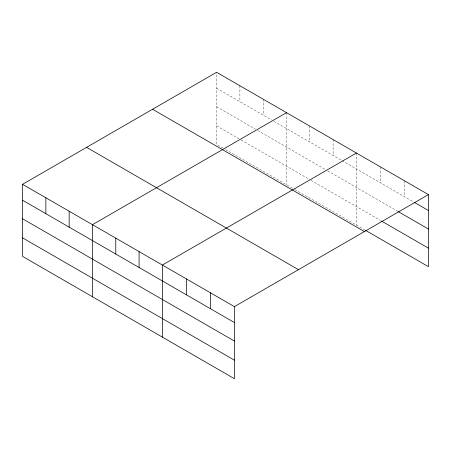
<?xml version="1.0" encoding="UTF-8"?>
<svg xmlns="http://www.w3.org/2000/svg" width="451" height="451" viewBox="0 0 451 451"><rect width="100%" height="100%" fill="white"/><g stroke="black" fill="none" stroke-linecap="round" stroke-linejoin="round"><path stroke-width="0.34" stroke-dasharray="2.25 1.69" d="M223.16 148.159L216.587 144.365L216.587 72.295M216.587 88.199L271.564 119.938M273.954 121.319L341.475 160.302M342.072 160.646L413.443 201.851M216.587 106.735L255.429 129.155M257.82 130.536L325.346 169.52M327.736 170.901L397.838 211.372M216.587 125.829L239.893 139.286M241.088 139.973L309.809 179.65M311.004 180.338L380.43 220.421M225.551 149.54L294.272 189.211M294.869 189.555L364.82 229.942M404.44 180.75L404.44 196.653M380.43 166.887L380.43 182.79M356.414 153.024L356.414 225.094M333.114 139.568L333.114 155.471M309.809 126.111L309.809 142.02M286.503 112.66L286.503 184.73M263.198 99.203L263.198 115.106M239.893 85.746L239.893 101.655"/><path stroke-width="0.68" d="M234.413 341.074L234.413 306.635L22.55 184.318L22.55 256.388L234.413 378.705L234.413 341.074L22.55 218.758M365.423 230.292L428.45 266.682L428.45 194.612L216.587 72.295L22.55 184.318M286.503 112.66L92.466 224.683L92.466 296.752M356.414 153.024L162.377 265.047L162.377 337.117M234.413 306.635L428.45 194.612M414.041 202.2L428.45 210.516M398.436 211.722L428.45 229.052M381.631 221.114L428.45 248.146M152.556 109.26L364.419 231.577M86.581 147.353L298.444 269.67M22.55 200.221L234.413 322.544M22.55 237.852L234.413 360.174M210.403 292.772L210.403 308.681M186.393 278.91L186.393 294.819M139.077 251.596L139.077 267.499M115.772 238.139L115.772 254.043M69.161 211.231L69.161 227.135M45.855 197.775L45.855 213.678"/></g></svg>
